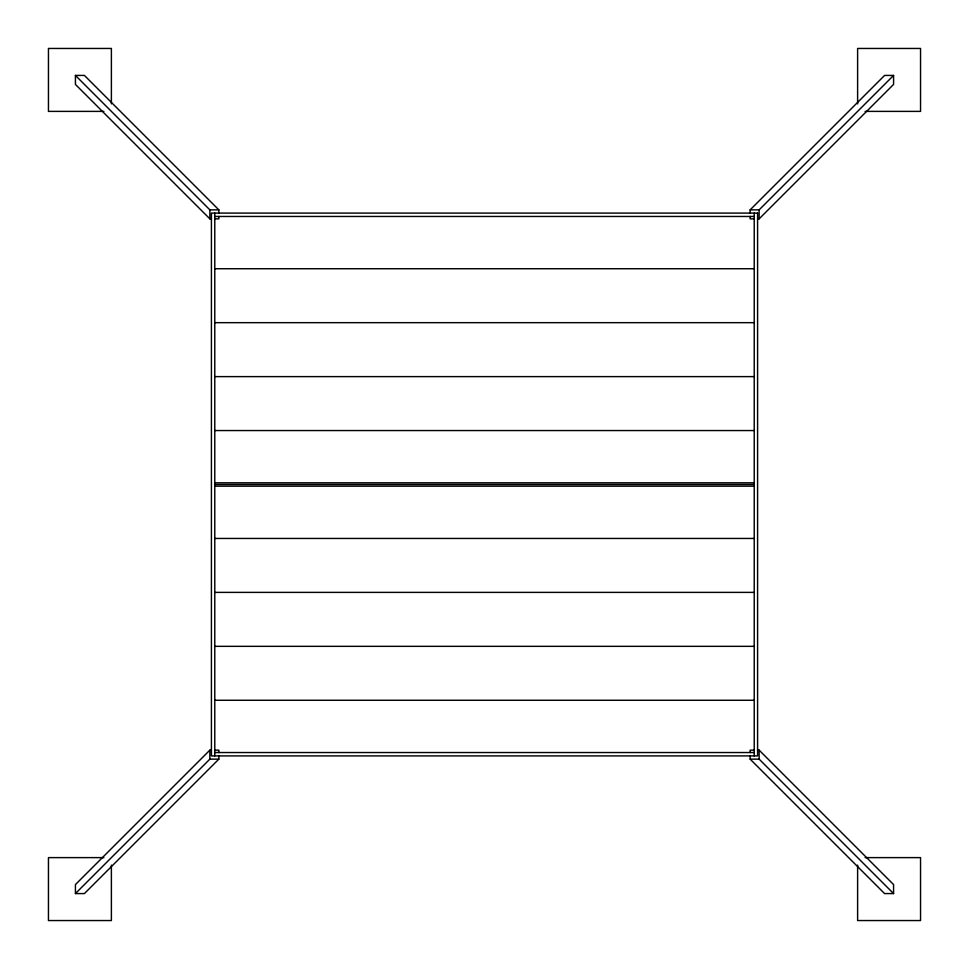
<?xml version="1.0" encoding="UTF-8"?>
<svg xmlns="http://www.w3.org/2000/svg" width="969" height="969" viewBox="0 0 969 969"><rect width="100%" height="100%" fill="white"/><g stroke="black" fill="none" stroke-linecap="round" stroke-linejoin="round"><path stroke-width="1.45" d="M211.412 750.151L209.861 750.151L75.425 884.588L75.425 893.575L84.412 893.575L218.849 759.139L218.849 755.905M750.151 213.095L750.151 209.861L884.588 75.425L893.575 75.425L893.575 84.412L759.139 218.849L757.588 218.849M75.425 893.575L209.861 759.139L209.861 750.151M750.151 209.861L759.139 209.861L893.575 75.425M211.412 218.849L209.861 218.849L75.425 84.412L75.425 75.425L84.412 75.425L218.849 209.861L218.849 213.095M103.889 111.387L48.45 111.387L48.45 48.45L111.387 48.45L111.387 103.889M865.111 111.387L920.55 111.387L920.55 48.45L857.613 48.45L857.613 103.889M75.425 75.425L209.861 209.861L218.849 209.861M214.779 216.462L754.221 216.462M214.779 218.849L218.849 218.849L218.849 216.462M754.221 218.849L750.151 218.849L750.151 216.462M214.779 268.728L754.221 268.728M214.779 322.665L754.221 322.665M214.779 376.614L754.221 376.614M214.779 430.551L754.221 430.551M214.779 482.816L754.221 482.816M214.779 484.5L754.221 484.5M214.779 486.184L754.221 486.184M214.779 538.449L754.221 538.449M214.779 592.386L754.221 592.386M214.779 646.335L754.221 646.335M214.779 700.272L754.221 700.272M214.779 750.151L218.849 750.151L218.849 752.538M754.221 750.151L750.151 750.151L750.151 752.538M757.588 750.151L759.139 750.151L893.575 884.588L893.575 893.575L884.588 893.575L750.151 759.139L750.151 755.905M214.779 752.538L754.221 752.538M209.861 759.139L218.849 759.139M750.151 759.139L759.139 759.139L893.575 893.575M103.889 857.613L48.45 857.613L48.45 920.55L111.387 920.55L111.387 865.111M865.111 857.613L920.55 857.613L920.55 920.55L857.613 920.55L857.613 865.111M759.139 209.861L759.139 218.849M759.139 750.151L759.139 759.139M754.221 213.095L754.221 755.905M214.779 213.095L214.779 755.905M209.861 209.861L209.861 218.849M757.588 213.095L211.412 213.095L211.412 755.905L757.588 755.905L757.588 213.095"/></g></svg>
